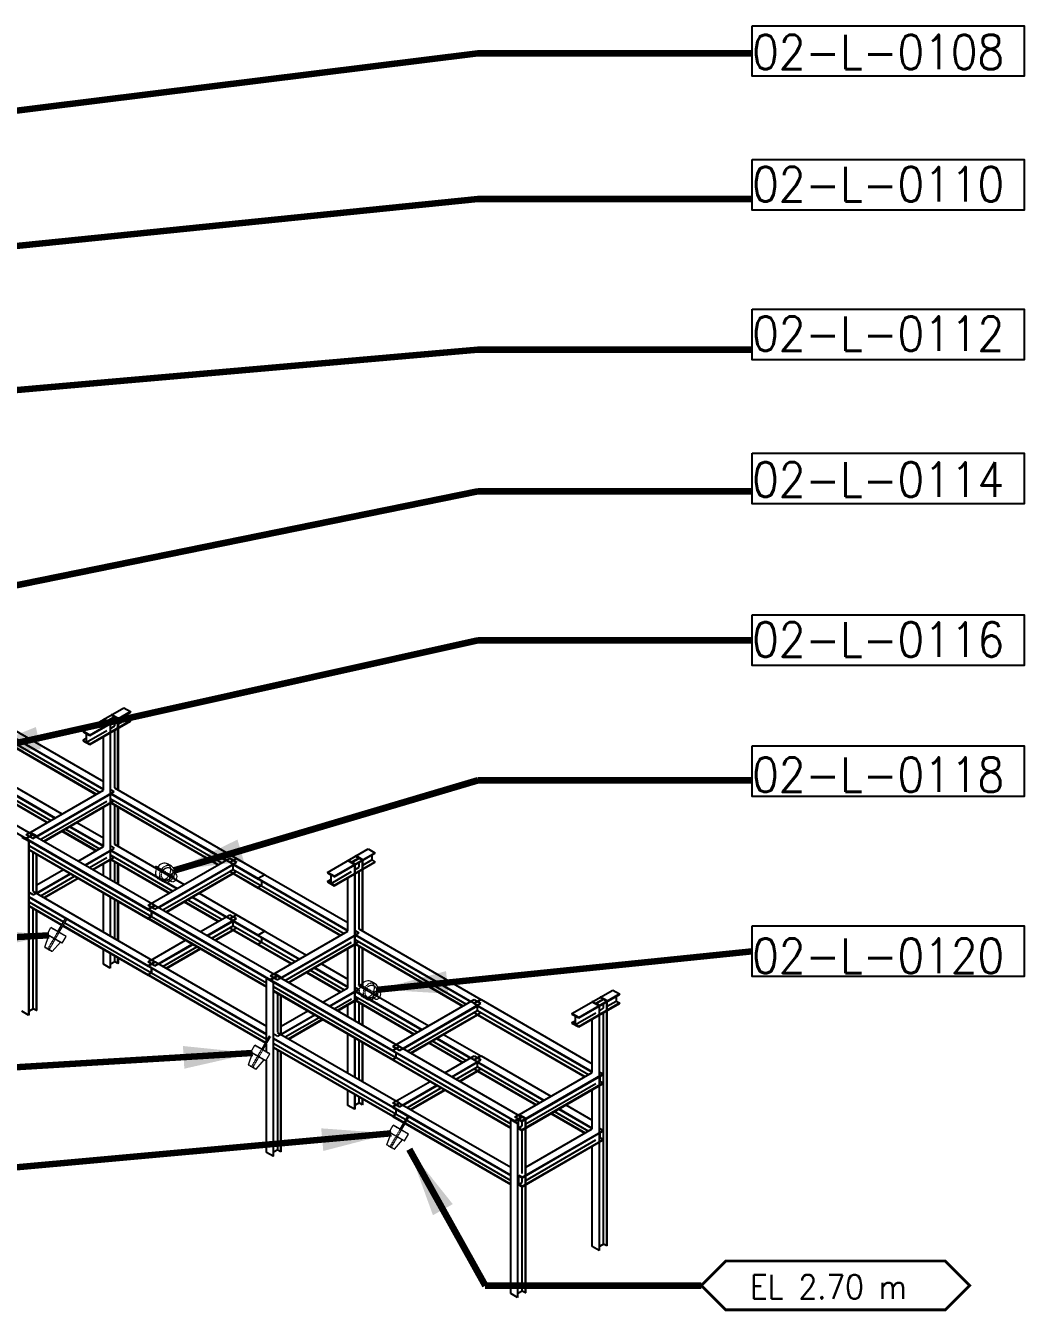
# Model space of a CAD drawing. Header units: inches. Extents: x 19 to 689223, y 34 to 210034.
# Drawn here: x 575883 to 619210, y 103703 to 159466 of the extents above; entities that cross this region are included whole.
import ezdxf

# ---------------------------------------------------------------- set-up
doc = ezdxf.new("R2010")
doc.units = ezdxf.units.IN
doc.header["$MEASUREMENT"] = 0
doc.linetypes.add('LIGHTINGLAYOUTPROGRESSUNIT-EMBED 2_DWG$0$HIDDEN2', pattern=[0.1875, 0.125, -0.0625])
for name, color, linetype in [('_Auto', 7, 'Continuous'), ('Default', 7, 'Continuous'), ('LIGHTINGLAYOUTPROGRESSUNIT-EMBED 2_DWG$0$DwgTemplate', 7, 'Continuous')]:
    doc.layers.add(name, color=color, linetype=linetype)
doc.layers.add('Pipe Rack Lighting', color=1, linetype='Continuous', lineweight=5)
doc.styles.add('HZTXT', font='txt_qlt.shx', dxfattribs={"width": 0.7, "bigfont": 'hztxt.shx'})
doc.styles.get("Standard").update_dxf_attribs({"font": 'arial.ttf'})
doc.dimstyles.new('ANSI_L', dxfattribs={"dimtxt": 0.18, "dimasz": 0.18, "dimexe": 0.18, "dimexo": 0.0625, "dimgap": 0.09, "dimtad": 0, "dimtih": 1, "dimtoh": 1, "dimdec": 4, "dimzin": 0, "dimdsep": 46, "dimtxsty": 'Standard', "dimcen": 0.09, "dimadec": 0, "dimazin": 0, "dimtfac": 1, "dimtdec": 4, "dimtofl": 0, "dimtmove": 0, "dimatfit": 3, "dimfxl": 1, "dimtolj": 1, "dimtzin": 0, "dimarcsym": 0})
doc.dimstyles.new('IED-Dimension-Metric_L', dxfattribs={"dimtxt": 0.18, "dimasz": 0.18, "dimexe": 0.18, "dimexo": 0.0625, "dimgap": 0.09, "dimtad": 0, "dimtih": 1, "dimtoh": 1, "dimdec": 4, "dimzin": 0, "dimdsep": 46, "dimtxsty": 'Standard', "dimcen": 0.09, "dimadec": 0, "dimazin": 0, "dimtfac": 1, "dimtdec": 4, "dimtofl": 0, "dimtmove": 0, "dimatfit": 3, "dimfxl": 1, "dimtolj": 1, "dimtzin": 0, "dimarcsym": 0})

msp = doc.modelspace()

# ---------------------------------------------------------------- linework, layer by layer
at = {"layer": '_Auto', "color": 7, "linetype": 'Continuous'}
for points in [[(607400.5319, 159466.2011), (619209.6212, 159466.2011), (619209.6212, 157271.0791), (607400.5319, 157271.0791)], [(607400.5319, 153655.8978), (619209.6212, 153655.8978), (619209.6212, 151460.7758), (607400.5319, 151460.7758)], [(607400.5319, 147174.3643), (619209.6212, 147174.3643), (619209.6212, 144979.2424), (607400.5319, 144979.2424)], [(607400.5319, 140923.0961), (619209.6212, 140923.0961), (619209.6212, 138727.9741), (607400.5319, 138727.9741)], [(607400.5319, 133907.3819), (619209.6212, 133907.3819), (619209.6212, 131712.26), (607400.5319, 131712.26)], [(607400.5319, 128231.5103), (619209.6212, 128231.5103), (619209.6212, 126036.3883), (607400.5319, 126036.3883)], [(607400.5319, 120421.4746), (619209.6212, 120421.4746), (619209.6212, 118226.3526), (607400.5319, 118226.3526)]]:
    msp.add_lwpolyline(points, close=True, dxfattribs=at)
at = {"layer": 'Default', "color": 7, "linetype": 'Continuous', "const_width": 125}
msp.add_lwpolyline([(606254.3429, 105882.1559), (615779.3429, 105882.1559), (616837.6762, 104823.8226), (615779.3429, 103765.4893), (606254.3429, 103765.4893), (605196.0096, 104823.8226)], close=True, dxfattribs=at)
at = {"layer": 'LIGHTINGLAYOUTPROGRESSUNIT-EMBED 2_DWG$0$DwgTemplate', "color": 9, "linetype": 'Continuous'}
for p, q in [((574426.312, 129474.0421), (579254.2205, 126686.6478)), ((578371.5939, 128864.8454), (580139.3609, 129885.4661)), ((578663.4523, 128696.3409), (580431.2192, 129716.9616)), ((578663.4523, 128675.6019), (580431.2192, 129696.2226)), ((579272.181, 129384.7996), (579254.2205, 129374.4301)), ((579254.2205, 129374.4301), (579546.0788, 129205.9256)), ((579412.6098, 129303.723), (579272.181, 129384.7996)), ((579732.7559, 129488.5594), (579412.6098, 129303.723)), ((579423.6106, 129297.3717), (579743.7567, 129482.2081)), ((579610.2877, 129580.0055), (579592.3272, 129569.636)), ((579592.3272, 129569.636), (579732.7559, 129488.5594)), ((579902.146, 129411.501), (579610.2877, 129580.0055)), ((579743.7567, 129482.2081), (579884.1855, 129401.1315)), ((579884.1855, 129401.1315), (579902.146, 129411.501)), ((579884.1855, 126322.9374), (579884.1855, 129401.1315)), ((579902.146, 126312.5679), (579902.146, 129411.501)), ((579902.146, 129183.2423), (580290.7904, 129407.6263)), ((580139.3609, 129885.4661), (580431.2192, 129716.9616)), ((580290.7904, 129615.146), (580290.7904, 129407.6263)), ((580290.7904, 129407.6263), (580431.2192, 129326.5497)), ((580431.2192, 129716.9616), (580431.2192, 129696.2226)), ((574134.4536, 129305.5377), (579254.2205, 126349.6389)), ((574134.4536, 128915.1257), (578948.2183, 126135.8974)), ((574274.8824, 129203.7221), (579254.2205, 126328.8999)), ((574274.8824, 128996.2023), (579088.647, 126216.974)), ((574274.8824, 128813.3101), (578930.2578, 126125.5279)), ((578371.5939, 128864.8454), (578371.5939, 128844.1063)), ((578663.4523, 128696.3409), (578371.5939, 128864.8454)), ((578371.5939, 128844.1063), (578512.0227, 128763.0298)), ((578523.0235, 128387.0055), (579405.6501, 128896.5902)), ((578663.4523, 128305.929), (580431.2192, 129326.5497)), ((578663.4523, 128285.1899), (580431.2192, 129305.8107)), ((579564.0394, 129216.2951), (579423.6106, 129297.3717)), ((579546.0788, 129205.9256), (579564.0394, 129216.2951)), ((579546.0788, 129205.9256), (579546.0788, 122435.6604)), ((579564.0394, 122425.2909), (579564.0394, 129216.2951)), ((579564.0394, 128988.0363), (579743.7567, 129091.7962)), ((579743.7567, 129091.7962), (579743.7567, 129299.3159)), ((579743.7567, 126404.014), (579743.7567, 128908.904)), ((580431.2192, 129326.5497), (580431.2192, 129305.8107)), ((578371.5939, 128474.4334), (578512.0227, 128555.51)), ((578371.5939, 128474.4334), (578371.5939, 128453.6944)), ((578512.0227, 128393.3569), (578371.5939, 128474.4334)), ((578371.5939, 128453.6944), (578663.4523, 128285.1899)), ((578512.0227, 128763.0298), (578512.0227, 128393.3569)), ((578523.0235, 128387.0055), (578523.0235, 128756.6784)), ((578523.0235, 128756.6784), (578663.4523, 128675.6019)), ((578663.4523, 128305.929), (578523.0235, 128387.0055)), ((578663.4523, 128675.6019), (578663.4523, 128696.3409)), ((578663.4523, 128285.1899), (578663.4523, 128305.929)), ((579254.2205, 126312.5679), (579254.2205, 128626.2702)), ((570598.9197, 127264.2962), (575896.7202, 124205.6097)), ((570890.7781, 127432.8007), (576188.5785, 124374.1142)), ((574134.4536, 126856.0479), (577165.0046, 125106.3585)), ((574274.8824, 126754.2323), (577147.0441, 125095.989)), ((574426.312, 127024.5524), (577456.8629, 125274.863)), ((574134.4536, 126465.636), (576826.898, 124911.1525)), ((574274.8824, 126546.7126), (576967.3267, 124992.2291)), ((574274.8824, 126363.8204), (576808.9374, 124900.783)), ((575896.7202, 124374.1142), (579254.2205, 126312.5679)), ((576188.5785, 124205.6097), (579724.1124, 126246.8511)), ((576352.4682, 124279.4924), (579578.1833, 126141.8599)), ((579564.0394, 126170.7649), (585973.0829, 122470.5019)), ((579578.1833, 126141.8599), (584571.6653, 123258.8717)), ((579583.6837, 126327.9277), (579724.1124, 126246.8511)), ((579729.6128, 126412.18), (586264.9412, 122639.0064)), ((576532.1856, 124175.7325), (579405.6501, 125834.7281)), ((576672.6143, 124094.656), (579718.612, 125853.2636)), ((576690.5748, 124084.2865), (579578.1833, 125751.448)), ((579254.2205, 123863.0781), (579254.2205, 125564.408)), ((579564.0394, 125926.1741), (579578.1833, 125934.3401)), ((579564.0394, 125780.353), (584251.5192, 123074.0352)), ((579578.1833, 125934.3401), (584391.9479, 123155.1118)), ((579578.1833, 125751.448), (584233.5586, 123063.6657)), ((579743.7567, 123954.5242), (579743.7567, 125655.8541)), ((579884.1855, 123873.4476), (579884.1855, 125574.7775)), ((579902.146, 123863.0781), (579902.146, 125564.408)), ((576197.222, 124385.4558), (575877.0759, 124200.6194)), ((575888.0767, 124194.268), (576208.2228, 124379.1045)), ((576188.5785, 124374.1142), (575896.7202, 124205.6097)), ((576188.5785, 124205.6097), (575896.7202, 124374.1142)), ((575896.7202, 124205.6097), (576188.5785, 124374.1142)), ((576074.7538, 124476.9019), (576056.7933, 124466.5324)), ((576056.7933, 124466.5324), (576197.222, 124385.4558)), ((576366.6121, 124308.3974), (576074.7538, 124476.9019)), ((576188.5785, 124374.1142), (581491.8794, 121312.252)), ((576208.2228, 124379.1045), (576348.6516, 124298.0279)), ((577456.8629, 124526.7031), (578930.2578, 123676.0382)), ((577474.8234, 124537.0726), (578948.2183, 123686.4077)), ((577615.2522, 124618.1492), (579088.647, 123767.4843)), ((577794.9696, 124721.909), (579254.2205, 123879.4101)), ((577812.9301, 124732.2786), (579254.2205, 123900.1491)), ((578104.7884, 124900.783), (579254.2205, 124237.1581)), ((575718.6866, 124271.3264), (576010.5449, 124102.8219)), ((576028.5055, 124113.1915), (575888.0767, 124194.268)), ((575896.7202, 124205.6097), (581200.0211, 121143.7475)), ((576010.5449, 124102.8219), (576028.5055, 124113.1915)), ((576010.5449, 124102.8219), (576010.5449, 116550.2286)), ((576028.5055, 116560.5981), (576028.5055, 124113.1915)), ((576028.5055, 124108.7844), (581200.0211, 121123.0085)), ((576042.6494, 123893.0987), (581340.4498, 120834.4122)), ((576348.6516, 124298.0279), (576366.6121, 124308.3974)), ((576348.6516, 124281.6959), (576348.6516, 124298.0279)), ((576366.6121, 124271.3264), (576366.6121, 124308.3974)), ((578163.9697, 123233.6215), (579254.2205, 123863.0781)), ((578455.828, 123065.1171), (579724.1124, 123797.3614)), ((579583.6837, 123878.438), (579724.1124, 123797.3614)), ((579729.6128, 123962.6902), (582760.1638, 122213.0008)), ((576028.5055, 123739.1115), (581200.0211, 120753.3356)), ((576028.5055, 123718.3725), (581200.0211, 120732.5966)), ((576208.2228, 121929.6147), (576208.2228, 123614.6126)), ((576348.6516, 121832.2062), (576348.6516, 123533.536)), ((576366.6121, 121821.8367), (576366.6121, 123523.1665)), ((578473.7885, 123054.7475), (579578.1833, 123692.3701)), ((578653.5059, 122950.9877), (579405.6501, 123385.2383)), ((578793.9347, 122869.9111), (579718.612, 123403.7738)), ((578811.8952, 122859.5416), (579578.1833, 123301.9582)), ((579564.0394, 123721.2751), (582468.3055, 122044.4963)), ((579564.0394, 123476.6844), (579578.1833, 123484.8504)), ((579564.0394, 123330.8632), (582130.1988, 121849.2904)), ((579578.1833, 123692.3701), (582450.3449, 122034.1268)), ((579578.1833, 123484.8504), (582270.6276, 121930.3669)), ((579578.1833, 123301.9582), (582112.2383, 121838.9209)), ((581200.0211, 121312.252), (584735.555, 123353.4934)), ((584735.555, 123353.4934), (585027.4133, 123184.989)), ((584741.0554, 123181.8133), (585032.9137, 123350.3178)), ((585032.9137, 123350.3178), (589860.8222, 120562.9235)), ((588978.1956, 122741.121), (590745.9626, 123761.7417)), ((589270.054, 122572.6165), (591037.8209, 123593.2372)), ((589270.054, 122551.8775), (591037.8209, 123572.4982)), ((589878.7827, 123261.0752), (589860.8222, 123250.7057)), ((589860.8222, 123250.7057), (590152.6806, 123082.2012)), ((590019.2115, 123179.9986), (589878.7827, 123261.0752)), ((590339.3576, 123364.8351), (590019.2115, 123179.9986)), ((590030.2123, 123173.6473), (590350.3584, 123358.4838)), ((590216.8894, 123456.2812), (590198.9289, 123445.9117)), ((590198.9289, 123445.9117), (590339.3576, 123364.8351)), ((590508.7477, 123287.7767), (590216.8894, 123456.2812)), ((590350.3584, 123358.4838), (590490.7872, 123277.4072)), ((590490.7872, 123277.4072), (590508.7477, 123287.7767)), ((590490.7872, 120199.213), (590490.7872, 123277.4072)), ((590508.7477, 120188.8435), (590508.7477, 123287.7767)), ((590508.7477, 123059.5179), (590897.3922, 123283.9019)), ((590745.9626, 123761.7417), (591037.8209, 123593.2372)), ((590897.3922, 123491.4217), (590897.3922, 123283.9019)), ((590897.3922, 123283.9019), (591037.8209, 123202.8253)), ((591037.8209, 123593.2372), (591037.8209, 123572.4982)), ((576205.2821, 121765.7638), (577807.9025, 122691.0371)), ((576352.4682, 121830.0027), (577825.8631, 122680.6676)), ((576366.6121, 122195.9166), (577516.0442, 122859.5416)), ((579254.2205, 122604.1649), (579254.2205, 123114.9182)), ((579743.7567, 122321.5311), (579743.7567, 123206.3643)), ((579884.1855, 122240.4545), (579884.1855, 123125.2877)), ((579902.146, 122230.085), (579902.146, 123114.9182)), ((581491.8794, 121143.7475), (585027.4133, 123184.989)), ((581655.769, 121217.6302), (584881.4841, 123079.9977)), ((581835.4864, 121113.8704), (584881.4841, 122872.478)), ((581975.9152, 121032.7938), (585021.9129, 122791.4014)), ((581993.8757, 121022.4243), (584881.4841, 122689.5858)), ((584741.0554, 123181.8133), (589860.8222, 120225.9145)), ((584741.0554, 122791.4014), (584881.4841, 122872.478)), ((584741.0554, 122791.4014), (585973.0829, 122080.09)), ((584741.0554, 122791.4014), (589554.82, 120012.1731)), ((584881.4841, 123079.9977), (585973.0829, 122449.7629)), ((584881.4841, 123079.9977), (589860.8222, 120205.1755)), ((584881.4841, 122872.478), (584881.4841, 123079.9977)), ((584881.4841, 122872.478), (586113.5116, 122161.1665)), ((584881.4841, 122872.478), (589695.2488, 120093.2496)), ((584881.4841, 122689.5858), (585973.0829, 122059.351)), ((584881.4841, 122689.5858), (589536.8595, 120001.8036)), ((589270.054, 122572.6165), (588978.1956, 122741.121)), ((588978.1956, 122741.121), (588978.1956, 122720.382)), ((588978.1956, 122720.382), (589118.6244, 122639.3054)), ((589129.6252, 122263.2812), (590012.2518, 122772.8659)), ((589270.054, 122182.2046), (591037.8209, 123202.8253)), ((589270.054, 122161.4656), (591037.8209, 123182.0863)), ((590170.6411, 123092.5707), (590030.2123, 123173.6473)), ((590152.6806, 123082.2012), (590170.6411, 123092.5707)), ((590152.6806, 123082.2012), (590152.6806, 116311.9361)), ((590170.6411, 116301.5666), (590170.6411, 123092.5707)), ((590170.6411, 122864.312), (590350.3584, 122968.0718)), ((590350.3584, 122968.0718), (590350.3584, 123175.5916)), ((590350.3584, 120280.2896), (590350.3584, 122785.1797)), ((591037.8209, 123202.8253), (591037.8209, 123182.0863)), ((576532.1856, 121726.2428), (578005.5804, 122576.9077)), ((576672.6143, 121645.1662), (578146.0092, 122495.8311)), ((576690.5748, 121634.7967), (578163.9697, 122485.4616)), ((586264.9412, 122639.0064), (585973.0829, 122470.5019)), ((585973.0829, 122470.5019), (585973.0829, 122449.7629)), ((586113.5116, 122161.1665), (585973.0829, 122080.09)), ((586113.5116, 122368.6863), (586113.5116, 122161.1665)), ((588978.1956, 122350.7091), (589118.6244, 122431.7857)), ((589118.6244, 122269.6325), (588978.1956, 122350.7091)), ((588978.1956, 122350.7091), (588978.1956, 122329.9701)), ((588978.1956, 122329.9701), (589270.054, 122161.4656)), ((589118.6244, 122639.3054), (589118.6244, 122269.6325)), ((589129.6252, 122632.9541), (589270.054, 122551.8775)), ((589129.6252, 122263.2812), (589129.6252, 122632.9541)), ((589270.054, 122182.2046), (589129.6252, 122263.2812)), ((589270.054, 122551.8775), (589270.054, 122572.6165)), ((589270.054, 122161.4656), (589270.054, 122182.2046)), ((589860.8222, 120188.8435), (589860.8222, 122502.5458)), ((576028.5055, 121680.0337), (581200.0211, 118694.2578)), ((576028.5055, 121659.2947), (581200.0211, 118673.5187)), ((576205.2821, 121765.7638), (576064.8534, 121846.8404)), ((576194.0789, 121921.4488), (581491.8794, 118862.7622)), ((579254.2205, 120154.6752), (579254.2205, 121856.005)), ((579546.0788, 121687.5005), (579546.0788, 119986.1707)), ((579564.0394, 119975.8012), (579564.0394, 121677.131)), ((579743.7567, 119872.0413), (579743.7567, 121573.3712)), ((583098.2704, 121660.0469), (584571.6653, 120809.3819)), ((583116.2309, 121670.4164), (585973.0829, 120021.0121)), ((583408.0893, 121838.9209), (586264.9412, 120189.5166)), ((585973.0829, 122080.09), (585973.0829, 122059.351)), ((576028.5055, 121289.6218), (577452.5138, 120467.4702)), ((576028.5055, 121268.8828), (577443.5335, 120451.9159)), ((576042.6494, 121443.6089), (577522.7281, 120589.0851)), ((576208.2228, 116826.5111), (576208.2228, 121165.1229)), ((576348.6516, 116745.4345), (576348.6516, 121084.0463)), ((576366.6121, 116755.804), (576366.6121, 121073.6768)), ((579884.1855, 119790.9647), (579884.1855, 121492.2946)), ((579902.146, 119780.5952), (579902.146, 121481.9251)), ((581491.8794, 121143.7475), (581200.0211, 121312.252)), ((581491.8794, 121312.252), (581200.0211, 121143.7475)), ((581200.0211, 121143.7475), (581200.0211, 121123.0085)), ((581200.0211, 121123.0085), (581205.5215, 121126.1842)), ((581205.5215, 121140.5718), (581497.3798, 121309.0763)), ((581205.5215, 121119.8328), (581205.5215, 121140.5718)), ((581205.5215, 121140.5718), (586503.3219, 118081.8853)), ((581205.5215, 121119.8328), (586339.4322, 118155.7681)), ((581340.4498, 121041.9319), (581340.4498, 120834.4122)), ((581345.9502, 120831.2365), (581345.9502, 121038.7563)), ((581497.3798, 121309.0763), (586795.1802, 118250.3898)), ((582760.1638, 121464.8409), (584233.5586, 120614.176)), ((582778.1243, 121475.2104), (584251.5192, 120624.5455)), ((582918.553, 121556.287), (584391.9479, 120705.6221)), ((577577.7207, 120557.3351), (581340.4498, 118384.9224)), ((581340.4498, 120834.4122), (581200.0211, 120753.3356)), ((581200.0211, 120753.3356), (581200.0211, 120732.5966)), ((581200.0211, 120732.5966), (581205.5215, 120735.7722)), ((581205.5215, 120750.1599), (581345.9502, 120831.2365)), ((581205.5215, 120729.4209), (581205.5215, 120750.1599)), ((581205.5215, 120750.1599), (586325.2883, 117794.2611)), ((581205.5215, 120729.4209), (586325.2883, 117773.5221)), ((581345.9502, 120831.2365), (586325.2883, 117956.4143)), ((583467.2706, 120171.7594), (584735.555, 120904.0037)), ((583759.1289, 120003.2549), (585027.4133, 120735.4992)), ((583777.0894, 119992.8854), (584881.4841, 120630.508)), ((584735.555, 120904.0037), (585027.4133, 120735.4992)), ((584741.0554, 120732.3236), (585032.9137, 120900.828)), ((584741.0554, 120732.3236), (587771.6063, 118982.6341)), ((584881.4841, 120630.508), (585973.0829, 120000.2731)), ((584881.4841, 120630.508), (587753.6458, 118972.2646)), ((584881.4841, 120422.9882), (584881.4841, 120630.508)), ((585032.9137, 120900.828), (588063.4646, 119151.1386)), ((577498.5261, 120420.1659), (581200.0211, 118283.1068)), ((577507.5064, 120435.7202), (581200.0211, 118303.8458)), ((583956.8068, 119889.1255), (584881.4841, 120422.9882)), ((584097.2355, 119808.0489), (585021.9129, 120341.9116)), ((584115.196, 119797.6794), (584881.4841, 120240.096)), ((584741.0554, 120341.9116), (584881.4841, 120422.9882)), ((584741.0554, 120341.9116), (585973.0829, 119630.6002)), ((584741.0554, 120341.9116), (587433.4997, 118787.4282)), ((584881.4841, 120422.9882), (586113.5116, 119711.6768)), ((584881.4841, 120422.9882), (587573.9284, 118868.5048)), ((584881.4841, 120240.096), (585973.0829, 119609.8612)), ((584881.4841, 120240.096), (587415.5392, 118777.0587)), ((586264.9412, 120189.5166), (585973.0829, 120021.0121)), ((585973.0829, 120021.0121), (585973.0829, 120000.2731)), ((586113.5116, 119919.1966), (586113.5116, 119711.6768)), ((586503.3219, 118250.3898), (589860.8222, 120188.8435)), ((586795.1802, 118081.8853), (590330.7141, 120123.1268)), ((586959.0699, 118155.7681), (590184.785, 120018.1355)), ((590170.6411, 120047.0405), (595342.1567, 117061.2646)), ((590184.785, 120018.1355), (595178.267, 117135.1473)), ((590190.2854, 120204.2034), (590330.7141, 120123.1268)), ((590336.2145, 120288.4556), (595634.015, 117229.7691)), ((579254.2205, 118759.9745), (579254.2205, 119406.5153)), ((581200.0211, 118862.7622), (582819.3451, 119797.6794)), ((581491.8794, 118694.2578), (583111.2034, 119629.1749)), ((581655.769, 118768.1405), (583129.1639, 119618.8054)), ((581835.4864, 118664.3806), (583308.8813, 119515.0455)), ((581975.9152, 118583.304), (583449.31, 119433.969)), ((581993.8757, 118572.9345), (583467.2706, 119423.5995)), ((586113.5116, 119711.6768), (585973.0829, 119630.6002)), ((585973.0829, 119630.6002), (585973.0829, 119609.8612)), ((587138.7873, 118052.0082), (590012.2518, 119711.0037)), ((587279.216, 117970.9316), (590325.2137, 119729.5392)), ((587297.1765, 117960.5621), (590184.785, 119627.7236)), ((589860.8222, 117739.3538), (589860.8222, 119440.6836)), ((590170.6411, 119802.4498), (590184.785, 119810.6158)), ((590170.6411, 119656.6286), (594858.1209, 116950.3109)), ((590184.785, 119810.6158), (594998.5496, 117031.3875)), ((590184.785, 119627.7236), (594840.1604, 116939.9414)), ((590350.3584, 117830.7999), (590350.3584, 119532.1297)), ((590490.7872, 117749.7233), (590490.7872, 119451.0531)), ((590508.7477, 117739.3538), (590508.7477, 119440.6836)), ((579546.0788, 119238.0108), (579546.0788, 118591.47)), ((579564.0394, 118601.8395), (579564.0394, 119227.6413)), ((579743.7567, 118867.7526), (579564.0394, 118763.9927)), ((579743.7567, 118867.7526), (579743.7567, 119123.8814)), ((579884.1855, 118786.676), (579743.7567, 118867.7526)), ((579884.1855, 118786.676), (579884.1855, 119042.8048)), ((579902.146, 118797.0455), (579884.1855, 118786.676)), ((579902.146, 118797.0455), (579902.146, 119032.4353)), ((581491.8794, 118694.2578), (581200.0211, 118862.7622)), ((581491.8794, 118862.7622), (581200.0211, 118694.2578)), ((581205.5215, 118691.0821), (581497.3798, 118859.5866)), ((581497.3798, 118859.5866), (586325.2883, 116072.1923)), ((588711.3901, 118777.0587), (589860.8222, 118113.4337)), ((579546.0788, 118591.47), (579254.2205, 118759.9745)), ((579564.0394, 118601.8395), (579546.0788, 118591.47)), ((581200.0211, 118694.2578), (581200.0211, 118673.5187)), ((581200.0211, 118673.5187), (581205.5215, 118676.6944)), ((581340.4498, 118384.9224), (581200.0211, 118303.8458)), ((581200.0211, 118303.8458), (581200.0211, 118283.1068)), ((581200.0211, 118283.1068), (581205.5215, 118286.2825)), ((581205.5215, 118670.3431), (581205.5215, 118691.0821)), ((581205.5215, 118691.0821), (586325.2883, 115735.1833)), ((581205.5215, 118670.3431), (586325.2883, 115714.4443)), ((581205.5215, 118300.6702), (581345.9502, 118381.7468)), ((581205.5215, 118279.9312), (581205.5215, 118300.6702)), ((581205.5215, 118300.6702), (586291.3485, 115364.3666)), ((581205.5215, 118279.9312), (586282.3683, 115348.8123)), ((581340.4498, 118592.4422), (581340.4498, 118384.9224)), ((581345.9502, 118381.7468), (581345.9502, 118589.2665)), ((581345.9502, 118381.7468), (586325.2883, 115506.9246)), ((586803.8237, 118261.7315), (586483.6776, 118076.895)), ((586494.6784, 118070.5437), (586814.8245, 118255.3801)), ((586503.3219, 118081.8853), (586795.1802, 118250.3898)), ((586795.1802, 118250.3898), (586503.3219, 118081.8853)), ((586795.1802, 118081.8853), (586503.3219, 118250.3898)), ((586681.3555, 118353.1775), (586663.395, 118342.808)), ((586663.395, 118342.808), (586803.8237, 118261.7315)), ((586973.2138, 118184.6731), (586681.3555, 118353.1775)), ((586795.1802, 118250.3898), (592098.4811, 115188.5276)), ((586814.8245, 118255.3801), (586955.2533, 118174.3036)), ((588063.4646, 118402.9787), (589536.8595, 117552.3138)), ((588081.4251, 118413.3482), (589554.82, 117562.6833)), ((588221.8539, 118494.4248), (589695.2488, 117643.7599)), ((588401.5713, 118598.1847), (589860.8222, 117755.6858)), ((588419.5318, 118608.5542), (589860.8222, 117776.4248)), ((586343.2488, 118157.9716), (586325.2883, 118147.6021)), ((586325.2883, 115423.152), (586325.2883, 118147.6021)), ((586325.2883, 118147.6021), (586617.1467, 117979.0976)), ((586483.6776, 118076.895), (586343.2488, 118157.9716)), ((586635.1072, 117989.4671), (586494.6784, 118070.5437)), ((586503.3219, 118081.8853), (591806.6228, 115020.0232)), ((586617.1467, 117979.0976), (586635.1072, 117989.4671)), ((586617.1467, 117979.0976), (586617.1467, 110426.5042)), ((586635.1072, 110436.8737), (586635.1072, 117989.4671)), ((586635.1072, 117985.0601), (591806.6228, 114999.2841)), ((586649.2511, 117769.3743), (591947.0515, 114710.6878)), ((586955.2533, 118174.3036), (586973.2138, 118184.6731)), ((586955.2533, 118157.9716), (586955.2533, 118174.3036)), ((586973.2138, 118147.6021), (586973.2138, 118184.6731)), ((588770.5714, 117109.8972), (589860.8222, 117739.3538)), ((589062.4297, 116941.3927), (590330.7141, 117673.637)), ((590190.2854, 117754.7136), (590330.7141, 117673.637)), ((590336.2145, 117838.9659), (593366.7655, 116089.2765)), ((586635.1072, 117615.3872), (591806.6228, 114629.6112)), ((586635.1072, 117594.6481), (591806.6228, 114608.8722)), ((586814.8245, 115805.8904), (586814.8245, 117490.8883)), ((586955.2533, 115708.4818), (586955.2533, 117409.8117)), ((586973.2138, 115698.1123), (586973.2138, 117399.4422)), ((589080.3902, 116931.0232), (590184.785, 117568.6458)), ((589260.1076, 116827.2633), (590012.2518, 117261.514)), ((589400.5364, 116746.1867), (590325.2137, 117280.0495)), ((589418.4969, 116735.8172), (590184.785, 117178.2339)), ((590170.6411, 117597.5508), (593074.9072, 115920.772)), ((590170.6411, 117352.96), (590184.785, 117361.126)), ((590170.6411, 117207.1389), (592736.8005, 115725.566)), ((590184.785, 117568.6458), (593056.9467, 115910.4025)), ((590184.785, 117361.126), (592877.2293, 115806.6426)), ((590184.785, 117178.2339), (592718.84, 115715.1965)), ((591806.6228, 115188.5276), (595342.1567, 117229.7691)), ((595634.015, 117229.7691), (595342.1567, 117061.2646)), ((595342.1567, 117229.7691), (595634.015, 117061.2646)), ((595347.6571, 117058.0889), (595639.5154, 117226.5934)), ((595634.015, 117223.4178), (595634.015, 117229.7691)), ((595639.5154, 117226.5934), (600467.4239, 114439.1991)), ((599584.7974, 116617.3966), (601352.5643, 117638.0174)), ((599876.6557, 116448.8922), (601644.4226, 117469.5129)), ((599876.6557, 116428.1532), (601644.4226, 117448.7739)), ((600485.3845, 117137.3509), (600467.4239, 117126.9813)), ((600467.4239, 117126.9813), (600759.2823, 116958.4769)), ((600625.8132, 117056.2743), (600485.3845, 117137.3509)), ((600945.9593, 117241.1107), (600625.8132, 117056.2743)), ((600636.814, 117049.923), (600956.9602, 117234.7594)), ((600823.4911, 117332.5568), (600805.5306, 117322.1873)), ((600805.5306, 117322.1873), (600945.9593, 117241.1107)), ((601115.3494, 117164.0523), (600823.4911, 117332.5568)), ((600956.9602, 117234.7594), (601097.3889, 117153.6828)), ((601097.3889, 117153.6828), (601115.3494, 117164.0523)), ((601097.3889, 106539.2273), (601097.3889, 117153.6828)), ((601115.3494, 106549.5968), (601115.3494, 117164.0523)), ((601115.3494, 116935.7936), (601503.9939, 117160.1775)), ((601352.5643, 117638.0174), (601644.4226, 117469.5129)), ((601503.9939, 117367.6973), (601503.9939, 117160.1775)), ((601503.9939, 117160.1775), (601644.4226, 117079.101)), ((601644.4226, 117469.5129), (601644.4226, 117448.7739)), ((576010.5449, 116550.2286), (575718.6866, 116718.7331)), ((576028.5055, 116560.5981), (576010.5449, 116550.2286)), ((576208.2228, 116826.5111), (576028.5055, 116722.7512)), ((576348.6516, 116745.4345), (576208.2228, 116826.5111)), ((576366.6121, 116755.804), (576348.6516, 116745.4345)), ((586811.8839, 115642.0394), (588414.5043, 116567.3127)), ((586959.0699, 115706.2783), (588432.4648, 116556.9432)), ((586973.2138, 116072.1923), (588122.6459, 116735.8172)), ((589860.8222, 116480.4406), (589860.8222, 116991.1939)), ((590350.3584, 116197.8067), (590350.3584, 117082.64)), ((590490.7872, 116116.7301), (590490.7872, 117001.5634)), ((590508.7477, 116106.3606), (590508.7477, 116991.1939)), ((592098.4811, 115020.0232), (595634.015, 117061.2646)), ((592262.3708, 115093.9059), (595488.0858, 116956.2733)), ((592442.0881, 114990.146), (595488.0858, 116748.7536)), ((592582.5169, 114909.0694), (595628.5146, 116667.677)), ((592600.4774, 114898.6999), (595488.0858, 116565.8614)), ((595347.6571, 117058.0889), (600467.4239, 114102.1902)), ((595347.6571, 116667.677), (595488.0858, 116748.7536)), ((595347.6571, 116667.677), (600161.4217, 113888.4487)), ((595488.0858, 116748.7536), (595488.0858, 116956.2733)), ((595488.0858, 116956.2733), (600467.4239, 114081.4511)), ((595488.0858, 116748.7536), (600301.8505, 113969.5253)), ((595488.0858, 116565.8614), (600143.4612, 113878.0792)), ((599584.7974, 116617.3966), (599584.7974, 116596.6576)), ((599876.6557, 116448.8922), (599584.7974, 116617.3966)), ((599584.7974, 116596.6576), (599725.2261, 116515.5811)), ((599736.2269, 116139.5568), (600618.8535, 116649.1415)), ((599876.6557, 116058.4802), (601644.4226, 117079.101)), ((599876.6557, 116037.7412), (601644.4226, 117058.362)), ((600777.2428, 116968.8464), (600636.814, 117049.923)), ((600759.2823, 116958.4769), (600777.2428, 116968.8464)), ((600759.2823, 116958.4769), (600759.2823, 106344.0213)), ((600777.2428, 106354.3908), (600777.2428, 116968.8464)), ((600777.2428, 116740.5876), (600956.9602, 116844.3475)), ((600956.9602, 116844.3475), (600956.9602, 117051.8672)), ((600956.9602, 106620.3039), (600956.9602, 116661.4553)), ((601644.4226, 117079.101), (601644.4226, 117058.362)), ((587138.7873, 115602.5184), (588612.1821, 116453.1834)), ((587279.216, 115521.4419), (588752.6109, 116372.1068)), ((587297.1765, 115511.0724), (588770.5714, 116361.7373)), ((599584.7974, 116226.9847), (599725.2261, 116308.0613)), ((599584.7974, 116226.9847), (599584.7974, 116206.2457)), ((599725.2261, 116145.9081), (599584.7974, 116226.9847)), ((599584.7974, 116206.2457), (599876.6557, 116037.7412)), ((599725.2261, 116515.5811), (599725.2261, 116145.9081)), ((599736.2269, 116509.2297), (599876.6557, 116428.1532)), ((599736.2269, 116139.5568), (599736.2269, 116509.2297)), ((599876.6557, 116058.4802), (599736.2269, 116139.5568)), ((599876.6557, 116428.1532), (599876.6557, 116448.8922)), ((599876.6557, 116037.7412), (599876.6557, 116058.4802)), ((600467.4239, 114065.1192), (600467.4239, 116378.8215)), ((586635.1072, 115556.3093), (591806.6228, 112570.5334)), ((586635.1072, 115535.5703), (591806.6228, 112549.7944)), ((586811.8839, 115642.0394), (586671.4551, 115723.116)), ((586800.6806, 115797.7244), (592098.4811, 112739.0379)), ((589860.8222, 114030.9508), (589860.8222, 115732.2807)), ((590152.6806, 115563.7762), (590152.6806, 113862.4463)), ((590170.6411, 113852.0768), (590170.6411, 115553.4067)), ((590350.3584, 113748.317), (590350.3584, 115449.6468)), ((593525.1548, 115432.5626), (594998.5496, 114581.8977)), ((593704.8721, 115536.3225), (595178.267, 114685.6576)), ((593722.8326, 115546.692), (595342.1567, 114611.7749)), ((594014.691, 115715.1965), (595634.015, 114780.2793)), ((586325.2883, 114951.6641), (586325.2883, 115296.152)), ((586635.1072, 115165.8974), (591806.6228, 112180.1215)), ((586635.1072, 115145.1584), (591806.6228, 112159.3825)), ((586649.2511, 115319.8846), (591947.0515, 112261.1981)), ((586814.8245, 110702.7868), (586814.8245, 115041.3985)), ((586955.2533, 110621.7102), (586955.2533, 114960.3219)), ((586973.2138, 110632.0797), (586973.2138, 114949.9524)), ((590490.7872, 113667.2404), (590490.7872, 115368.5702)), ((590508.7477, 113656.8709), (590508.7477, 115358.2007)), ((592098.4811, 115188.5276), (591806.6228, 115020.0232)), ((592098.4811, 115020.0232), (591806.6228, 115188.5276)), ((591806.6228, 115020.0232), (591806.6228, 114999.2841)), ((591806.6228, 114999.2841), (591812.1232, 115002.4598)), ((591812.1232, 115016.8475), (592103.9815, 115185.352)), ((591812.1232, 114996.1085), (591812.1232, 115016.8475)), ((591812.1232, 115016.8475), (597109.9236, 111958.161)), ((591812.1232, 114996.1085), (596946.0339, 112032.0437)), ((591947.0515, 114918.2076), (591947.0515, 114710.6878)), ((591952.5519, 114707.5121), (591952.5519, 114915.0319)), ((592103.9815, 115185.352), (597401.7819, 112126.6655)), ((593366.7655, 115341.1166), (594840.1604, 114490.4516)), ((593384.726, 115351.4861), (594858.1209, 114500.8211)), ((586325.2883, 110595.0087), (586325.2883, 114597.652)), ((591947.0515, 114710.6878), (591806.6228, 114629.6112)), ((591806.6228, 114629.6112), (591806.6228, 114608.8722)), ((591806.6228, 114608.8722), (591812.1232, 114612.0479)), ((591812.1232, 114626.4356), (591952.5519, 114707.5121)), ((591812.1232, 114605.6966), (591812.1232, 114626.4356)), ((591812.1232, 114626.4356), (596931.89, 111670.5368)), ((591812.1232, 114605.6966), (596931.89, 111649.7978)), ((591952.5519, 114707.5121), (596931.89, 111832.6899)), ((594073.8723, 114048.035), (595342.1567, 114780.2793)), ((594365.7306, 113879.5305), (595634.015, 114611.7749)), ((594383.6911, 113869.161), (595488.0858, 114506.7836)), ((595342.1567, 114780.2793), (595634.015, 114611.7749)), ((595634.015, 114780.2793), (595342.1567, 114611.7749)), ((595347.6571, 114608.5992), (595639.5154, 114777.1037)), ((595347.6571, 114608.5992), (598378.208, 112858.9098)), ((595488.0858, 114506.7836), (598360.2475, 112848.5403)), ((595488.0858, 114299.2639), (595488.0858, 114506.7836)), ((595634.015, 114773.928), (595634.015, 114780.2793)), ((595639.5154, 114777.1037), (598670.0663, 113027.4143)), ((594563.4085, 113765.4011), (595488.0858, 114299.2639)), ((594703.8372, 113684.3246), (595628.5146, 114218.1873)), ((594721.7977, 113673.9551), (595488.0858, 114116.3717)), ((595347.6571, 114218.1873), (595488.0858, 114299.2639)), ((595347.6571, 114218.1873), (598040.1014, 112663.7038)), ((595488.0858, 114299.2639), (598180.5301, 112744.7804)), ((595488.0858, 114116.3717), (598022.1409, 112653.3343)), ((597109.9236, 112126.6655), (600467.4239, 114065.1192)), ((597401.7819, 111958.161), (600937.3159, 113999.4024)), ((597401.7819, 111937.422), (600937.3159, 113978.6634)), ((600796.8871, 114080.479), (600937.3159, 113999.4024)), ((600796.8871, 113897.5868), (600796.8871, 113690.0671)), ((600937.3159, 113999.4024), (600937.3159, 113978.6634)), ((589860.8222, 112636.2502), (589860.8222, 113282.7909)), ((591806.6228, 112739.0379), (593425.9468, 113673.9551)), ((592098.4811, 112570.5334), (593717.8051, 113505.4506)), ((592262.3708, 112644.4161), (593735.7656, 113495.0811)), ((592442.0881, 112540.6563), (593915.483, 113391.3212)), ((592582.5169, 112459.5797), (594055.9118, 113310.2446)), ((592600.4774, 112449.2102), (594073.8723, 113299.8751)), ((597401.7819, 111567.7491), (600937.3159, 113608.9905)), ((597401.7819, 111547.01), (600937.3159, 113588.2515)), ((597579.8155, 111832.6899), (600618.8535, 113587.2793)), ((600467.4239, 111615.6294), (600467.4239, 113316.9593)), ((600777.2428, 113678.7254), (600796.8871, 113690.0671)), ((600796.8871, 113690.0671), (600937.3159, 113608.9905)), ((600937.3159, 113608.9905), (600937.3159, 113588.2515)), ((590152.6806, 113114.2865), (590152.6806, 112467.7457)), ((590170.6411, 112478.1152), (590170.6411, 113103.9169)), ((590350.3584, 112744.0282), (590170.6411, 112640.2683)), ((590350.3584, 112744.0282), (590350.3584, 113000.1571)), ((590490.7872, 112662.9516), (590350.3584, 112744.0282)), ((590490.7872, 112662.9516), (590490.7872, 112919.0805)), ((590508.7477, 112673.3211), (590490.7872, 112662.9516)), ((590508.7477, 112673.3211), (590508.7477, 112908.711)), ((592098.4811, 112570.5334), (591806.6228, 112739.0379)), ((592098.4811, 112739.0379), (591806.6228, 112570.5334)), ((591812.1232, 112567.3577), (592103.9815, 112735.8622)), ((592103.9815, 112735.8622), (596931.89, 109948.4679)), ((599317.9918, 112653.3343), (600467.4239, 111989.7094)), ((590152.6806, 112467.7457), (589860.8222, 112636.2502)), ((590170.6411, 112478.1152), (590152.6806, 112467.7457)), ((591806.6228, 112570.5334), (591806.6228, 112549.7944)), ((591806.6228, 112549.7944), (591812.1232, 112552.9701)), ((591947.0515, 112261.1981), (591806.6228, 112180.1215)), ((591806.6228, 112180.1215), (591806.6228, 112159.3825)), ((591806.6228, 112159.3825), (591812.1232, 112162.5581)), ((591812.1232, 112546.6187), (591812.1232, 112567.3577)), ((591812.1232, 112567.3577), (596931.89, 109611.459)), ((591812.1232, 112546.6187), (596931.89, 109590.72)), ((591812.1232, 112176.9458), (591952.5519, 112258.0224)), ((591812.1232, 112176.9458), (592301.7562, 111894.2561)), ((591812.1232, 112156.2068), (591812.1232, 112176.9458)), ((591812.1232, 112156.2068), (592292.7759, 111878.7018)), ((591947.0515, 112468.7178), (591947.0515, 112261.1981)), ((591952.5519, 112258.0224), (591952.5519, 112465.5422)), ((591952.5519, 112258.0224), (592371.9705, 112015.871)), ((597410.4254, 112138.0071), (597090.2793, 111953.1706)), ((597101.2801, 111946.8193), (597421.4263, 112131.6558)), ((597401.7819, 111958.161), (597109.9236, 112126.6655)), ((597401.7819, 112126.6655), (597109.9236, 111958.161)), ((597287.9572, 112229.4532), (597269.9967, 112219.0837)), ((597269.9967, 112219.0837), (597410.4254, 112138.0071)), ((597579.8155, 112060.9487), (597287.9572, 112229.4532)), ((597421.4263, 112131.6558), (597561.855, 112050.5792)), ((598670.0663, 112279.2544), (600143.4612, 111428.5895)), ((598688.0269, 112289.6239), (600161.4217, 111438.959)), ((598828.4556, 112370.7005), (600301.8505, 111520.0355)), ((599008.173, 112474.4603), (600467.4239, 111631.9614)), ((599026.1335, 112484.8298), (600467.4239, 111652.7004)), ((592347.7685, 111846.9518), (596931.89, 109200.308)), ((592356.7488, 111862.5061), (596931.89, 109221.047)), ((592426.9631, 111984.121), (596931.89, 109383.2002)), ((596949.8506, 112034.2472), (596931.89, 112023.8777)), ((596931.89, 112023.8777), (597223.7484, 111855.3732)), ((596931.89, 104471.2843), (596931.89, 112023.8777)), ((597090.2793, 111953.1706), (596949.8506, 112034.2472)), ((597241.7089, 111865.7427), (597101.2801, 111946.8193)), ((597223.7484, 111855.3732), (597241.7089, 111865.7427)), ((597223.7484, 111855.3732), (597223.7484, 104302.7799)), ((597241.7089, 104313.1494), (597241.7089, 111865.7427)), ((597261.3532, 112018.4985), (597401.7819, 111937.422)), ((597261.3532, 111648.8256), (597261.3532, 112018.4985)), ((597261.3532, 111648.8256), (597421.4263, 111741.2439)), ((597401.7819, 111567.7491), (597261.3532, 111648.8256)), ((597261.3532, 111628.0866), (597401.7819, 111547.01)), ((597401.7819, 111937.422), (597401.7819, 111958.161)), ((597401.7819, 111547.01), (597401.7819, 111567.7491)), ((597418.4856, 109518.3151), (600937.3159, 111549.9127)), ((597418.4856, 109497.5761), (600937.3159, 111529.1737)), ((597421.4263, 111741.2439), (597421.4263, 111948.7636)), ((597421.4263, 109682.166), (597421.4263, 111558.3517)), ((597561.855, 112050.5792), (597579.8155, 112060.9487)), ((597561.855, 104497.9858), (597561.855, 112050.5792)), ((597579.8155, 104508.3553), (597579.8155, 112060.9487)), ((597579.8155, 109948.4679), (600467.4239, 111615.6294)), ((600796.8871, 111630.9893), (600937.3159, 111549.9127)), ((600937.3159, 111549.9127), (600937.3159, 111529.1737)), ((597418.4856, 109127.9032), (600937.3159, 111159.5008)), ((597418.4856, 109107.1641), (600937.3159, 111138.7617)), ((597579.8155, 109383.2002), (600618.8535, 111137.7896)), ((600777.2428, 111229.2357), (600796.8871, 111240.5773)), ((600796.8871, 111448.0971), (600796.8871, 111240.5773)), ((600796.8871, 111240.5773), (600937.3159, 111159.5008)), ((600937.3159, 111159.5008), (600937.3159, 111138.7617)), ((586617.1467, 110426.5042), (586325.2883, 110595.0087)), ((586635.1072, 110436.8737), (586617.1467, 110426.5042)), ((586814.8245, 110702.7868), (586635.1072, 110599.0269)), ((586955.2533, 110621.7102), (586814.8245, 110702.7868)), ((586973.2138, 110632.0797), (586955.2533, 110621.7102)), ((600467.4239, 106512.5258), (600467.4239, 110867.4695)), ((597418.4856, 109518.3151), (597278.0568, 109599.3917)), ((597278.0568, 109578.6526), (597418.4856, 109497.5761)), ((597278.0568, 109208.9797), (597278.0568, 109578.6526)), ((597418.4856, 109497.5761), (597418.4856, 109518.3151)), ((597421.4263, 109291.7541), (597421.4263, 109499.2739)), ((597278.0568, 109208.9797), (597421.4263, 109291.7541)), ((597418.4856, 109127.9032), (597278.0568, 109208.9797)), ((597278.0568, 109188.2407), (597418.4856, 109107.1641)), ((597418.4856, 109107.1641), (597418.4856, 109127.9032)), ((597421.4263, 104579.0624), (597421.4263, 109108.8619)), ((600759.2823, 106344.0213), (600467.4239, 106512.5258)), ((600956.9602, 106620.3039), (600777.2428, 106516.544)), ((601097.3889, 106539.2273), (600956.9602, 106620.3039)), ((601115.3494, 106549.5968), (601097.3889, 106539.2273)), ((600777.2428, 106354.3908), (600759.2823, 106344.0213)), ((597223.7484, 104302.7799), (596931.89, 104471.2843)), ((597241.7089, 104313.1494), (597223.7484, 104302.7799)), ((597421.4263, 104579.0624), (597241.7089, 104475.3025)), ((597561.855, 104497.9858), (597421.4263, 104579.0624)), ((597579.8155, 104508.3553), (597561.855, 104497.9858))]:
    msp.add_line(p, q, dxfattribs=at)
at = {"layer": 'Pipe Rack Lighting', "linetype": 'LIGHTINGLAYOUTPROGRESSUNIT-EMBED 2_DWG$0$HIDDEN2'}
for p, q in [((581830.7019, 122748.5838), (581506.8519, 122935.5587)), ((582268.8519, 122495.6178), (581830.7019, 122748.5838)), ((582300.6019, 122550.6104), (581862.4519, 122803.5764)), ((582347.8974, 122732.4164), (582207.2977, 122887.0787)), ((581827.5269, 122347.1377), (581656.0769, 122446.1244)), ((582135.051, 122363.7556), (581930.8097, 122408.1875)), ((582226.5821, 122343.8435), (582135.051, 122363.7556)), ((577605.5763, 120733.8917), (577599.2692, 120737.5331)), ((577605.5763, 120733.8917), (577599.2692, 120737.5331)), ((577668.01, 120697.8456), (577605.5763, 120733.8917)), ((577668.01, 120697.8456), (577605.5763, 120733.8917)), ((577606.1433, 120733.5644), (577661.1359, 120701.8144)), ((576808.3839, 120050.3046), (576868.9319, 120015.3472)), ((576844.1433, 119413.7417), (577282.2933, 120172.6397)), ((576868.9319, 120015.3472), (577468.2953, 119669.3046)), ((576890.8729, 120002.6796), (577385.8064, 119716.9296)), ((576899.1359, 119381.9917), (577337.2859, 120140.8897)), ((576979.8339, 120347.2647), (577040.3819, 120312.3073)), ((577040.3819, 120312.3073), (577639.7453, 119966.2647)), ((576706.6618, 119493.1167), (576736.9358, 119475.638)), ((576736.9358, 119475.638), (577036.6175, 119302.6167)), ((576844.1433, 119413.7417), (576899.1359, 119381.9917)), ((590669.5367, 117645.4802), (590345.6867, 117832.455)), ((590508.7477, 117811.6352), (590377.4367, 117887.4477)), ((591139.4367, 117447.5068), (590701.2867, 117700.4728)), ((591186.7322, 117629.3128), (591046.1324, 117783.975)), ((590666.3617, 117244.0341), (590494.9117, 117343.0208)), ((591107.6867, 117392.5141), (590669.5367, 117645.4802)), ((590973.8858, 117260.652), (590769.6445, 117305.0838)), ((591065.4169, 117240.7398), (590973.8858, 117260.652)), ((586444.4111, 115630.7881), (586438.104, 115634.4295)), ((586444.4111, 115630.7881), (586438.104, 115634.4295)), ((586506.8448, 115594.742), (586444.4111, 115630.7881)), ((586506.8448, 115594.742), (586444.4111, 115630.7881)), ((586444.9781, 115630.4608), (586499.9707, 115598.7108)), ((586489.5484, 115580.6588), (586499.9707, 115598.7108)), ((586499.2244, 115599.1416), (586506.8448, 115594.742)), ((586499.2244, 115599.1416), (586506.8448, 115594.742)), ((585647.2187, 114947.201), (585707.7667, 114912.2436)), ((585682.9781, 114310.638), (586121.1281, 115069.5361)), ((585707.7667, 114912.2436), (586307.1301, 114566.201)), ((585729.7076, 114899.576), (586224.6411, 114613.826)), ((585737.9707, 114278.888), (586176.1207, 115037.7861)), ((585818.6687, 115244.1611), (585879.2167, 115209.2037)), ((585879.2167, 115209.2037), (586478.5801, 114863.1611)), ((585545.4965, 114390.013), (585575.7705, 114372.5343)), ((585575.7705, 114372.5343), (585875.4522, 114199.513)), ((585682.9781, 114310.638), (585737.9707, 114278.888)), ((592454.8187, 112160.6776), (592448.5116, 112164.319)), ((592454.8187, 112160.6776), (592448.5116, 112164.319)), ((592517.2524, 112124.6315), (592454.8187, 112160.6776)), ((592517.2524, 112124.6315), (592454.8187, 112160.6776)), ((592455.3857, 112160.3503), (592510.3783, 112128.6003)), ((591693.3857, 110840.5276), (592131.5357, 111599.4256)), ((591748.3783, 110808.7776), (592186.5283, 111567.6756)), ((591829.0763, 111774.0506), (591889.6243, 111739.0932)), ((591889.6243, 111739.0932), (592488.9877, 111393.0506)), ((591657.6263, 111477.0905), (591718.1743, 111442.1331)), ((591718.1743, 111442.1331), (592317.5377, 111096.0905)), ((591740.1153, 111429.4655), (592235.0488, 111143.7155)), ((591555.9042, 110919.9026), (591586.1782, 110902.4239)), ((591586.1782, 110902.4239), (591885.8599, 110729.4026)), ((591693.3857, 110840.5276), (591748.3783, 110808.7776))]:
    msp.add_line(p, q, dxfattribs=at)
at = {"layer": 'Pipe Rack Lighting', "linetype": 'Continuous'}
for p, q in [((581862.4519, 122803.5764), (581538.6019, 122990.5513)), ((582208.5269, 123007.0491), (582037.0769, 123106.0358)), ((582410.9074, 122663.1043), (582347.8974, 122732.4164)), ((577282.2933, 120172.6397), (577606.1433, 120733.5644)), ((577337.2859, 120140.8897), (577661.1359, 120701.8144)), ((577599.2692, 120737.5331), (577668.01, 120697.8456)), ((577599.2692, 120737.5331), (577668.01, 120697.8456)), ((576706.6618, 119493.1167), (576890.8729, 120002.6796)), ((576808.3839, 120050.3046), (576979.8339, 120347.2647)), ((577468.2953, 119669.3046), (576808.3839, 120050.3046)), ((577639.7453, 119966.2647), (576979.8339, 120347.2647)), ((577468.2953, 119669.3046), (577639.7453, 119966.2647)), ((577036.6175, 119302.6167), (576706.6618, 119493.1167)), ((577036.6175, 119302.6167), (577385.8064, 119716.9296)), ((590701.2867, 117700.4728), (590508.7477, 117811.6352)), ((591047.3617, 117903.9454), (590875.9117, 118002.9321)), ((591249.7422, 117560.0006), (591186.7322, 117629.3128)), ((586121.1281, 115069.5361), (586444.9781, 115630.4608)), ((586176.1207, 115037.7861), (586489.5484, 115580.6588)), ((586438.104, 115634.4295), (586499.2244, 115599.1416)), ((586438.104, 115634.4295), (586499.2244, 115599.1416)), ((585545.4965, 114390.013), (585729.7076, 114899.576)), ((585647.2187, 114947.201), (585818.6687, 115244.1611)), ((586307.1301, 114566.201), (585647.2187, 114947.201)), ((586478.5801, 114863.1611), (585818.6687, 115244.1611)), ((585875.4522, 114199.513), (585545.4965, 114390.013)), ((585875.4522, 114199.513), (586224.6411, 114613.826)), ((586307.1301, 114566.201), (586478.5801, 114863.1611)), ((592131.5357, 111599.4256), (592455.3857, 112160.3503)), ((592186.5283, 111567.6756), (592510.3783, 112128.6003)), ((592448.5116, 112164.319), (592517.2524, 112124.6315)), ((592448.5116, 112164.319), (592517.2524, 112124.6315)), ((591657.6263, 111477.0905), (591829.0763, 111774.0506)), ((592488.9877, 111393.0506), (591829.0763, 111774.0506)), ((591555.9042, 110919.9026), (591740.1153, 111429.4655)), ((592317.5377, 111096.0905), (591657.6263, 111477.0905)), ((591885.8599, 110729.4026), (592235.0488, 111143.7155)), ((592317.5377, 111096.0905), (592488.9877, 111393.0506)), ((591885.8599, 110729.4026), (591555.9042, 110919.9026))]:
    msp.add_line(p, q, dxfattribs=at)
at = {"layer": 'Pipe Rack Lighting', "linetype": 'LIGHTINGLAYOUTPROGRESSUNIT-EMBED 2_DWG$0$HIDDEN2'}
for centre, major_axis, start_param, end_param in [((581846.5769, 122776.0801), (-190.5, -329.9557), 4.795819067, 7.77292826), ((581522.7269, 122963.055), (-19.8437, -34.3704), 5.6026892127, 6.9636814017), ((581522.7269, 122963.055), (-19.8437, -34.3704), 5.6026892127, 6.9636814017), ((581522.7269, 122963.055), (-15.875, -27.4963), 6.0441880999, 6.5221825144), ((581846.5769, 122776.0801), (190.5, 329.9557), 1.4873662402, 1.6542264134), ((582018.0269, 122677.0934), (-190.5, -329.9557), 3.1415926536, 6.2831853072), ((582284.7269, 122523.1141), (-95.25, -164.9778), 2.886290132, 6.5384878288), ((582018.0269, 122677.0934), (-190.5, -329.9557), 0, 1.4897429528), ((582284.7269, 122523.1141), (-95.25, -164.9778), 0.2553025216, 1.4081508744), ((590685.4117, 117672.9765), (-190.5, -329.9557), 4.795819067, 7.77292826), ((590685.4117, 117672.9765), (190.5, 329.9557), 1.4873662402, 1.6542264134), ((590685.4117, 117672.9765), (190.5, 329.9557), 1.1804813833, 1.4873662402), ((590856.8617, 117573.9898), (-190.5, -329.9557), 3.1415926536, 6.2831853072), ((590856.8617, 117573.9898), (-190.5, -329.9557), 0, 1.4897429528), ((591123.5617, 117420.0104), (-95.25, -164.9778), 2.886290132, 6.5384878288), ((591123.5617, 117420.0104), (-95.25, -164.9778), 0.2553025216, 1.4081508744)]:
    msp.add_ellipse(centre, major_axis=major_axis, ratio=0.8164965809, start_param=start_param, end_param=end_param, dxfattribs=at)
at = {"layer": 'Pipe Rack Lighting', "linetype": 'Continuous'}
for centre, major_axis, start_param, end_param in [((581522.7269, 122963.055), (-19.8437, -34.3704), 4.7123889804, 5.6026892127), ((581522.7269, 122963.055), (-19.8437, -34.3704), 4.7123889804, 5.6026892127), ((581522.7269, 122963.055), (-15.875, -27.4963), 1.5707963268, 6.0441880999), ((581522.7269, 122963.055), (-19.8437, -34.3704), 0.6804960945, 4.7123889804), ((581522.7269, 122963.055), (-19.8437, -34.3704), 0.6804960945, 4.7123889804), ((581522.7269, 122963.055), (-15.875, -27.4963), 0.2389972073, 1.5707963268), ((581846.5769, 122776.0801), (190.5, 329.9557), 4.7123889804, 7.7705515474), ((582018.0269, 122677.0934), (190.5, 329.9557), 4.7123889804, 6.2831853072), ((581846.5769, 122776.0801), (-190.5, -329.9557), 1.4897429528, 1.5707963268), ((582018.0269, 122677.0934), (-190.5, -329.9557), 1.4897429528, 1.5707963268), ((582284.7269, 122523.1141), (-95.25, -164.9778), 1.4081508744, 1.5707963268), ((582284.7269, 122523.1141), (95.25, 164.9778), 4.7123889804, 6.0278827856), ((590685.4117, 117672.9765), (190.5, 329.9557), 4.7123889804, 7.4636666905), ((590856.8617, 117573.9898), (190.5, 329.9557), 4.7123889804, 6.2831853072), ((590685.4117, 117672.9765), (-190.5, -329.9557), 1.4897429528, 1.5707963268), ((590856.8617, 117573.9898), (-190.5, -329.9557), 1.4897429528, 1.5707963268), ((591123.5617, 117420.0104), (-95.25, -164.9778), 1.4081508744, 1.5707963268), ((591123.5617, 117420.0104), (95.25, 164.9778), 4.7123889804, 6.0278827856)]:
    msp.add_ellipse(centre, major_axis=major_axis, ratio=0.8164965809, start_param=start_param, end_param=end_param, dxfattribs=at)
at = {"layer": 'Pipe Rack Lighting', "linetype": 'LIGHTINGLAYOUTPROGRESSUNIT-EMBED 2_DWG$0$HIDDEN2'}
for centre, major_axis in [((582018.0269, 122677.0934), (-142.875, -247.4668)), ((582284.7269, 122523.1141), (-15.875, -27.4963)), ((590361.5617, 117859.9514), (-19.8437, -34.3704)), ((590361.5617, 117859.9514), (-19.8437, -34.3704)), ((590361.5617, 117859.9514), (-15.875, -27.4963)), ((590856.8617, 117573.9898), (-142.875, -247.4668)), ((591123.5617, 117420.0104), (-15.875, -27.4963))]:
    msp.add_ellipse(centre, major_axis=major_axis, ratio=0.8164965809, dxfattribs=at)

# ---------------------------------------------------------------- texts
at = {"layer": '_Auto', "color": 7, "style": 'HZTXT', "width": 0.9}
for s, p in [('02-L-0108', (607400.5319, 157575.9572)), ('02-L-0110', (607400.5319, 151840.4013)), ('02-L-0112', (607400.5319, 145358.8679)), ('02-L-0114', (607400.5319, 139028.2174)), ('02-L-0116', (607400.5319, 132091.8855)), ('02-L-0118', (607400.5319, 126228.48)), ('02-L-0120', (607400.5319, 118374.3382))]:
    msp.add_text(s, height=1500, dxfattribs=at).set_placement(p)
at = {"layer": 'Default', "color": 7, "style": 'HZTXT', "width": 0.9}
msp.add_text('EL 2.70 m', height=1050, dxfattribs=at).set_placement((607305.9757, 104240.6426))

# ---------------------------------------------------------------- leaders
at = {"layer": '_Auto', "color": 136, "linetype": 'Continuous'}
for points, dimstyle, override in [([(534086.53, 150636.4961), (595494.2819, 158275.5152), (607400.5319, 158275.5152)], 'ANSI_L', {"dimscale": 1, "dimtxt": 3.175, "dimasz": 3000, "dimgap": 1.5875, "dimtad": 0, "dimlwd": 65535}), ([(541335.0101, 146443.5158), (595494.2819, 151960.9919), (607400.5319, 151960.9919)], 'ANSI_L', {"dimscale": 1, "dimtxt": 3.175, "dimasz": 3000, "dimgap": 1.5875, "dimtad": 0, "dimlwd": 65535}), ([(549997.3773, 141437.03), (595494.2819, 145414.6989), (607400.5319, 145414.6989)], 'ANSI_L', {"dimscale": 1, "dimtxt": 3.175, "dimasz": 3000, "dimgap": 1.5875, "dimtad": 0, "dimlwd": 65535}), ([(564665.2003, 133008.8069), (595494.2819, 139277.2284), (607400.5319, 139277.2284)], 'ANSI_L', {"dimscale": 1, "dimtxt": 3.175, "dimasz": 3000, "dimgap": 1.5875, "dimtad": 0, "dimlwd": 65535}), ([(573502.7873, 127912.6633), (595494.2819, 132809.8209), (607400.5319, 132809.8209)], 'ANSI_L', {"dimscale": 1, "dimtxt": 3.175, "dimasz": 3000, "dimgap": 1.5875, "dimtad": 0, "dimlwd": 65535}), ([(582335.641, 122835.5428), (595494.2819, 126746.09), (607400.5319, 126746.09)], 'ANSI_L', {"dimscale": 1, "dimtxt": 3.175, "dimasz": 3000, "dimgap": 1.5875, "dimtad": 0, "dimlwd": 65535}), ([(576888.347, 120004.1379), (519217.1246, 116930.4125), (507310.8746, 116930.4125)], 'ANSI_L', {"dimscale": 1, "dimtxt": 3.175, "dimasz": 3000, "dimgap": 1.5875, "dimtad": 0, "dimlwd": 65535}), ([(591186.0238, 117662.2343), (607400.5319, 119323.9136)], 'ANSI_L', {"dimscale": 1, "dimtxt": 3.175, "dimasz": 3000, "dimgap": 1.5875, "dimtad": 0, "dimlwd": 65535}), ([(585729.7076, 114899.576), (519217.1246, 110860.0118), (507310.8746, 110860.0118)], 'ANSI_L', {"dimscale": 1, "dimtxt": 3.175, "dimasz": 3000, "dimgap": 1.5875, "dimtad": 0, "dimlwd": 65535}), ([(591736.508, 111419.4872), (519217.1246, 104802.8849), (507310.8746, 104802.8849)], 'ANSI_L', {"dimscale": 1, "dimtxt": 3.175, "dimasz": 3000, "dimgap": 1.5875, "dimtad": 0, "dimlwd": 65535}), ([(592517.256, 110729.3875), (595821.0096, 104823.8226), (605196.0096, 104823.8226)], 'IED-Dimension-Metric_L', {"dimscale": 1, "dimtxt": 2.5, "dimasz": 3000, "dimgap": 2.5, "dimtad": 1, "dimlwd": 65535})]:
    msp.add_leader(points, dimstyle=dimstyle, override=override, dxfattribs=at)

doc.saveas('drawing.dxf')
